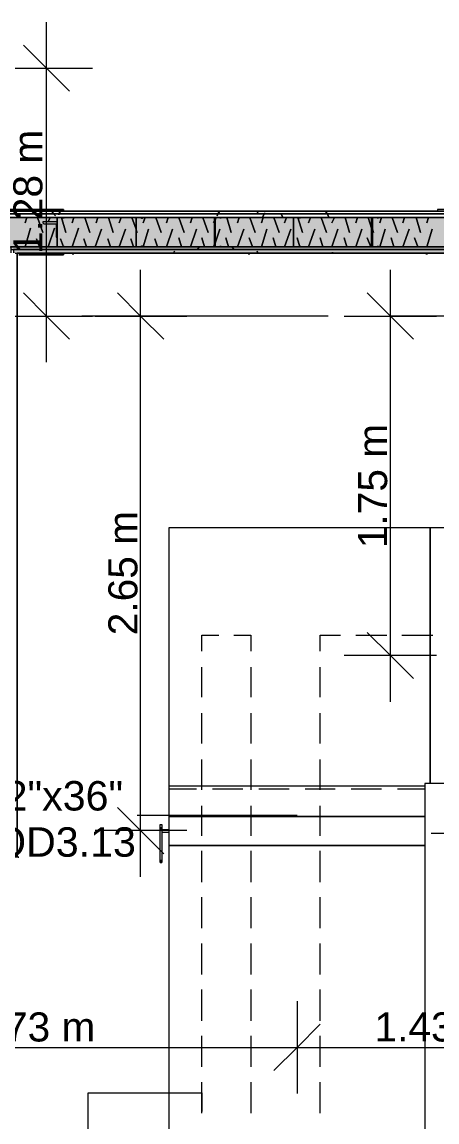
# Model space of a CAD drawing. Header units: metres. Extents: x -2 to 237, y -8 to 52.
# Drawn here: x 23.15 to 25.29, y 29.49 to 35.16 of the extents above; entities that cross this region are included whole.
import ezdxf

# ---------------------------------------------------------------- set-up
doc = ezdxf.new("R2010")
doc.units = ezdxf.units.M
doc.layers.add('HVAC - Ductos', color=5, linetype='Continuous', lineweight=0)
doc.layers.add('PDF3_Text', color=7, linetype='Continuous', lineweight=0)
doc.layers.add('PDF3_Geometry', color=7, linetype='Continuous', lineweight=0, true_color=0xaaaaaa)
doc.layers.add('PDF3_Solid Fills', color=7, linetype='Continuous', lineweight=0, true_color=0xffffff)
doc.styles.add('PDF Helvetica', font='')
doc.styles.get('PDF Helvetica').set_extended_font_data('Helvetica')

msp = doc.modelspace()

# ---------------------------------------------------------------- hatches: boundary and pattern name
at = {"layer": 'PDF3_Solid Fills', "lineweight": 0, "transparency": 33554559}
h = msp.add_hatch(color=256, dxfattribs=at)
h.paths.add_polyline_path([(23.1095, 33.9866), (23.1095, 33.9683), (25.5433, 33.9683), (25.5433, 33.9866)])
h.paths.add_polyline_path([(29.0726, 33.9683), (29.0954, 33.9683), (29.0954, 34.1699), (29.0817, 34.1699), (29.0817, 33.9866), (29.0726, 33.9866)])
h.paths.add_polyline_path([(25.6854, 33.9866), (25.6854, 33.9683), (28.9304, 33.9683), (28.9304, 33.9866)])
h.paths.add_polyline_path([(22.9675, 33.9866), (19.5895, 33.9866), (19.5895, 33.9683), (22.9675, 33.9683)])
h = msp.add_hatch(color=256, dxfattribs=at)
h.paths.add_polyline_path([(19.5712, 34.0004), (19.5712, 34.1516), (19.4245, 34.1516), (19.4245, 34.0004)])
h.paths.add_polyline_path([(19.5757, 34.1516), (19.5757, 34.0004), (29.0634, 34.0004), (29.0634, 34.1516)])
msp.add_hatch(color=256, dxfattribs=at).paths.add_polyline_path([(29.0772, 34.005), (29.0772, 34.1516), (19.5757, 34.1516), (19.5712, 34.005), (19.5712, 34.1516), (19.4245, 34.1516), (19.4245, 34.0004), (29.0954, 34.0004), (29.0954, 34.1516), (29.0817, 34.1516)])
h = msp.add_hatch(color=256, dxfattribs=at)
h.paths.add_polyline_path([(29.0772, 34.0004), (29.0772, 34.1516), (29.0726, 34.1516), (29.0726, 33.9867), (29.0817, 33.9867), (29.0817, 34.0004)])
h.paths.add_polyline_path([(25.6854, 34.0004), (25.6854, 33.9867), (28.9442, 33.9867), (28.9442, 34.0004)])
h.paths.add_polyline_path([(23.0958, 34.0004), (23.0958, 33.9867), (25.5617, 33.9867), (25.5617, 34.0004)])
h.paths.add_polyline_path([(22.9675, 34.0004), (19.5757, 34.0004), (19.5757, 33.9867), (22.9675, 33.9867)])

# ---------------------------------------------------------------- linework, layer by layer
at = {"layer": 'HVAC - Ductos', "lineweight": 0}
for points in [[(23.2791, 33.4045), (23.2791, 35.1599)], [(23.16, 35.0408), (23.2791, 34.9217), (23.3983, 34.8025)], [(23.0408, 34.9217), (23.2791, 34.9217), (23.5175, 34.9217)], [(23.765, 30.7507), (23.765, 33.8812)], [(25.0529, 31.6537), (25.0529, 33.8812)], [(23.16, 33.7621), (23.2791, 33.6429), (23.3983, 33.5237)], [(23.6459, 33.7621), (23.765, 33.6429), (23.8841, 33.5237)], [(24.9337, 33.7621), (25.0529, 33.6429), (25.1721, 33.5237)], [(23.0408, 33.6429), (23.2791, 33.6429), (23.5175, 33.6429)], [(23.5312, 33.6429), (23.765, 33.6429), (24.0033, 33.6429)], [(24.8146, 33.6429), (25.0529, 33.6429), (25.2913, 33.6429)], [(24.9337, 32.0112), (25.0529, 31.892), (25.1721, 31.7729)], [(24.0812, 31.9149), (24.0812, 31.9974), (24.1683, 31.9974)], [(24.2462, 31.9974), (24.3333, 31.9974), (24.3333, 31.9149)], [(24.6908, 31.9149), (24.6908, 31.9974), (24.7962, 31.9974)], [(24.8742, 31.9974), (25.0346, 31.9974)], [(25.1125, 31.9974), (25.2729, 31.9974)], [(25.2913, 31.892), (25.0529, 31.892), (24.8146, 31.892)], [(24.0812, 31.6766), (24.0812, 31.8324)], [(24.3333, 31.8324), (24.3333, 31.6766)], [(24.6908, 31.6766), (24.6908, 31.8324)], [(24.0812, 31.4383), (24.0812, 31.5941)], [(24.3333, 31.5941), (24.3333, 31.4383)], [(24.6908, 31.4383), (24.6908, 31.5941)], [(24.0812, 31.1999), (24.0812, 31.3558)], [(24.3333, 31.3558), (24.3333, 31.1999)], [(24.6908, 31.1999), (24.6908, 31.3558)], [(25.2316, 31.2183), (25.2316, 31.0624), (23.9117, 31.0624), (23.9117, 31.2183)], [(23.9117, 31.2045), (24.0537, 31.2045)], [(24.1362, 31.2045), (24.2921, 31.2045)], [(24.3746, 31.2045), (24.5304, 31.2045)], [(24.6129, 31.2045), (24.7687, 31.2045)], [(24.8513, 31.2045), (25.0071, 31.2045)], [(25.0896, 31.2045), (25.2316, 31.2045)], [(23.6459, 31.1083), (23.765, 30.9891), (23.8841, 30.8699)], [(24.0812, 30.9616), (24.0812, 31.1174)], [(24.3333, 31.1174), (24.3333, 30.9616)], [(24.6908, 30.9616), (24.6908, 31.1174)], [(24.5717, 31.067), (23.7467, 31.067)], [(24.0033, 30.9891), (23.765, 30.9891), (23.5312, 30.9891)], [(25.2637, 30.9754), (25.4883, 30.9754)], [(24.0812, 30.7233), (24.0812, 30.8837)], [(24.3333, 30.8837), (24.3333, 30.7233)], [(24.6908, 30.7233), (24.6908, 30.8837)], [(24.0812, 30.4849), (24.0812, 30.6453)], [(24.3333, 30.6453), (24.3333, 30.4849)], [(24.6908, 30.4849), (24.6908, 30.6453)], [(24.0812, 30.2466), (24.0812, 30.407)], [(24.3333, 30.407), (24.3333, 30.2466)], [(24.6908, 30.2466), (24.6908, 30.407)], [(24.0812, 30.0082), (24.0812, 30.1687)], [(24.3333, 30.1687), (24.3333, 30.0082)], [(24.6908, 30.0082), (24.6908, 30.1687)], [(24.5717, 30.1091), (24.5717, 29.8708), (24.5717, 29.6324)], [(24.6908, 29.9899), (24.5717, 29.8708), (24.4525, 29.7516)], [(24.0812, 29.7699), (24.0812, 29.9303)], [(24.3333, 29.9303), (24.3333, 29.7699)], [(24.6908, 29.7699), (24.6908, 29.9303)], [(16.5691, 29.8708), (18.297, 29.8708), (21.8445, 29.8708), (24.5717, 29.8708), (26.0062, 29.8708), (30.5621, 29.8708)], [(24.0812, 29.5316), (24.0812, 29.692)], [(24.3333, 29.692), (24.3333, 29.5316)], [(24.6908, 29.5316), (24.6908, 29.692)], [(23.4946, 29.1832), (23.4946, 29.637), (23.9117, 29.637), (24.0812, 29.637), (24.0812, 29.5407)]]:
    msp.add_lwpolyline(points, dxfattribs=at)
for points in [[(25.2316, 31.2183), (23.9117, 31.2183), (23.9117, 32.552), (25.2592, 32.552), (25.2592, 31.232), (25.2316, 31.232)], [(25.2592, 32.552), (25.5433, 32.552), (25.5433, 31.232), (25.2592, 31.232)], [(25.2316, 30.9112), (25.2316, 25.292), (23.9117, 25.292), (23.9117, 30.9112)]]:
    msp.add_lwpolyline(points, close=True, dxfattribs=at)
at = {"layer": 'PDF3_Geometry', "lineweight": 0}
for points in [[(17.3987, 23.9902), (19.3879, 23.9902), (29.0954, 23.9902), (29.2054, 23.9902), (29.2054, 24.114), (29.0954, 24.114), (29.0954, 24.2103), (29.0954, 30.8608), (29.1, 30.8608), (29.1, 31.6399), (29.1, 31.7316), (29.1, 33.9683), (29.0954, 33.9683), (29.0954, 34.1837), (19.3879, 34.1837), (17.3987, 34.1837)], [(23.3663, 34.1837), (19.3879, 34.1837), (19.3833, 34.1929), (19.3833, 34.1837), (19.3833, 34.1929), (23.3663, 34.1929), (23.3663, 34.1837), (23.3663, 34.1929), (19.3833, 34.1929), (19.3879, 34.1837), (19.3925, 34.1837), (29.0954, 34.1837), (29.0954, 34.1929), (25.2959, 34.1929), (25.2959, 34.1837), (29.0954, 34.1837)], [(25.2959, 34.1837), (23.3663, 34.1837), (19.3879, 34.1837), (19.3925, 34.1837), (19.3925, 34.1699), (19.3925, 33.9683), (19.3925, 24.2103), (19.3925, 24.0086), (19.3925, 23.9948), (19.3925, 23.9902), (19.3879, 23.9902), (19.3879, 23.9948), (19.3879, 24.0086), (19.3879, 24.0224), (19.3879, 24.1003)], [(29.0954, 34.1837), (19.3879, 34.1837), (29.0954, 34.1837)], [(19.4062, 24.2103), (19.4062, 33.9683), (19.4062, 34.1516), (19.4062, 34.1699), (29.0817, 34.1699), (29.0817, 34.1516), (29.0817, 34.0004), (29.0817, 33.9866), (29.0726, 33.9866)], [(29.0634, 34.1516), (19.4199, 34.1516), (19.4199, 34.0004), (19.4199, 33.9683), (19.4199, 24.2103), (19.4199, 24.1782), (19.4199, 24.0224), (29.0954, 24.0224), (29.0954, 24.0498), (29.0954, 24.1003), (29.0772, 24.1003), (29.0634, 24.1003)], [(19.5757, 24.1782), (19.5757, 34.0004), (19.4245, 34.0004), (28.9304, 34.0004), (29.0954, 34.0004), (29.0954, 34.1516), (19.4199, 34.1516), (19.4199, 34.0004), (19.4199, 24.1782)], [(25.612, 31.1678), (25.5617, 31.1678), (25.5617, 32.6162), (25.5617, 33.9683), (25.5617, 33.9866), (25.5617, 34.0004), (25.612, 34.0004), (25.5617, 34.0004), (23.0958, 34.0004), (23.0958, 33.9866), (23.0958, 33.9683), (23.0958, 30.8928), (23.0454, 30.8928), (22.9445, 30.8928), (22.3945, 30.8928)], [(25.5433, 33.9866), (23.1095, 33.9866), (23.1095, 33.9683), (23.1095, 30.8745), (23.0958, 30.8745), (22.9445, 30.8745), (22.3945, 30.8745), (22.3945, 30.8608), (21.2899, 30.8608), (19.6079, 30.8608), (21.2899, 30.8608), (21.2899, 30.8745), (22.3945, 30.8745), (23.1095, 30.8745), (23.1095, 30.8608), (22.3945, 30.8608), (22.3945, 30.8745), (21.2899, 30.8745), (19.6079, 30.8745), (19.5895, 30.8745), (19.5895, 24.2103)], [(19.6079, 24.2103), (19.6079, 30.8608), (21.2899, 30.8608), (21.2899, 31.0441), (19.6079, 31.0441), (19.6079, 33.9683), (22.9445, 33.9683), (22.9445, 31.0441), (22.3945, 31.0441), (22.3945, 30.8608), (22.9445, 30.8608), (23.1279, 30.8608), (23.1279, 33.9683), (25.5296, 33.9683), (25.5296, 32.6162), (25.7129, 32.6162), (25.7129, 33.9683), (28.9121, 33.9683), (28.9121, 33.8308)], [(23.3663, 33.9683), (23.1279, 33.9683), (23.1279, 30.8608), (23.1279, 30.8562), (23.1325, 30.8516), (23.137, 30.8516), (19.617, 30.8516), (19.617, 24.2194)], [(25.2959, 33.9683), (23.3663, 33.9683), (23.16, 33.9683), (23.3663, 33.9683), (23.3663, 33.9637), (23.3663, 33.9683), (23.1279, 33.9683), (23.3663, 33.9683), (23.1279, 33.9683), (25.5296, 33.9683)], [(25.5296, 33.9683), (23.1279, 33.9683), (25.5296, 33.9683)], [(23.412, 33.9683), (23.412, 33.9637), (23.4166, 33.9637), (23.4212, 33.9637), (23.4212, 33.9683), (23.4258, 33.9683)], [(23.412, 33.9683), (23.412, 33.9637), (23.4166, 33.9637), (23.4212, 33.9637), (23.4212, 33.9683), (23.4258, 33.9683)], [(23.412, 33.9683), (23.412, 33.9637), (23.4166, 33.9637), (23.4212, 33.9637), (23.4212, 33.9683), (23.4258, 33.9683)], [(23.412, 33.9683), (23.412, 33.9637), (23.4166, 33.9637), (23.4212, 33.9637), (23.4212, 33.9683), (23.4258, 33.9683)], [(23.412, 33.9683), (23.412, 33.9637), (23.4166, 33.9637), (23.4212, 33.9637), (23.4212, 33.9683), (23.4258, 33.9683)], [(23.412, 33.9683), (23.412, 33.9637), (23.4166, 33.9637), (23.4212, 33.9637), (23.4212, 33.9683), (23.4258, 33.9683)], [(23.412, 33.9683), (23.412, 33.9637), (23.4166, 33.9637), (23.4212, 33.9637), (23.4212, 33.9683), (23.4258, 33.9683)], [(23.412, 33.9683), (23.412, 33.9637), (23.4166, 33.9637), (23.4212, 33.9637), (23.4212, 33.9683), (23.4258, 33.9683)], [(23.412, 33.9683), (23.412, 33.9637), (23.4166, 33.9637), (23.4212, 33.9637), (23.4212, 33.9683), (23.4258, 33.9683)], [(23.412, 33.9683), (23.412, 33.9637), (23.4166, 33.9637), (23.4212, 33.9637), (23.4212, 33.9683), (23.4258, 33.9683)], [(23.412, 33.9683), (23.4166, 33.9683), (23.4166, 33.9637), (23.4212, 33.9637), (23.4212, 33.9683)], [(23.412, 33.9683), (23.412, 33.9637), (23.4166, 33.9637), (23.4212, 33.9637), (23.4212, 33.9683), (23.4258, 33.9683)], [(23.412, 33.9683), (23.412, 33.9637), (23.4166, 33.9637), (23.4212, 33.9637), (23.4212, 33.9683), (23.4258, 33.9683)], [(23.412, 33.9683), (23.412, 33.9637), (23.4166, 33.9637), (23.4212, 33.9637), (23.4212, 33.9683), (23.4258, 33.9683)], [(23.412, 33.9683), (23.412, 33.9637), (23.4166, 33.9637), (23.4212, 33.9637), (23.4212, 33.9683), (23.4258, 33.9683)], [(23.4212, 33.9683), (23.4212, 33.9637), (23.4166, 33.9637)], [(23.4212, 33.9683), (23.4212, 33.9637), (23.4166, 33.9637)], [(23.4212, 33.9683), (23.4212, 33.9637), (23.4166, 33.9637)], [(23.4212, 33.9683), (23.4212, 33.9637), (23.4166, 33.9637)], [(23.4212, 33.9683), (23.4212, 33.9637), (23.4166, 33.9637)], [(23.4212, 33.9683), (23.4212, 33.9637), (23.4166, 33.9637)], [(23.4212, 33.9683), (23.4212, 33.9637), (23.4166, 33.9637)], [(23.4212, 33.9683), (23.4212, 33.9637), (23.4166, 33.9637)], [(23.4212, 33.9683), (23.4212, 33.9637), (23.4166, 33.9637)], [(23.4212, 33.9683), (23.4212, 33.9637), (23.4166, 33.9637)], [(23.4212, 33.9683), (23.4212, 33.9637), (23.4166, 33.9637)], [(25.1996, 33.9683), (25.2408, 33.9683), (24.3287, 33.9683), (23.4212, 33.9683)], [(24.3196, 33.9683), (24.3196, 33.9637), (24.3287, 33.9637), (24.3196, 33.9637), (24.3196, 33.9683), (24.3287, 33.9683), (24.3287, 33.9637)], [(25.2454, 33.9683), (25.2454, 33.9637), (25.2408, 33.9637), (25.2408, 33.9683), (25.2362, 33.9683), (25.2408, 33.9683), (25.2408, 33.9637), (25.2454, 33.9637), (25.2408, 33.9637), (25.2408, 33.9683), (25.2362, 33.9683), (25.2362, 33.9637), (25.2408, 33.9637), (25.2454, 33.9637), (25.2454, 33.9683), (25.25, 33.9683), (25.2454, 33.9683), (25.2454, 33.9637), (25.2408, 33.9637), (25.2362, 33.9637), (25.2362, 33.9683), (25.2362, 33.9637), (25.2408, 33.9637), (25.2454, 33.9637), (25.2454, 33.9683), (25.25, 33.9683), (25.2454, 33.9683), (25.2454, 33.9637), (25.2408, 33.9637), (25.2362, 33.9637), (25.2362, 33.9683), (25.2408, 33.9683), (25.2408, 33.9637), (25.2408, 33.9683), (25.2362, 33.9683), (25.2362, 33.9637), (25.2408, 33.9637), (25.2454, 33.9637), (25.2454, 33.9683), (25.25, 33.9683), (25.2454, 33.9683), (25.2454, 33.9637), (25.2408, 33.9637), (25.2362, 33.9637), (25.2362, 33.9683), (25.2408, 33.9683), (25.2408, 33.9637)], [(25.2408, 33.9637), (25.2408, 33.9683), (25.2362, 33.9683)], [(25.2362, 33.9683), (25.2362, 33.9637), (25.2408, 33.9637), (25.2454, 33.9637), (25.2454, 33.9683), (25.25, 33.9683)], [(25.2362, 33.9683), (25.2362, 33.9637), (25.2408, 33.9637), (25.2454, 33.9637), (25.2454, 33.9683), (25.25, 33.9683)], [(25.2408, 33.9637), (25.2408, 33.9683), (25.2362, 33.9683)], [(25.2362, 33.9683), (25.2362, 33.9637), (25.2408, 33.9637), (25.2454, 33.9637), (25.2454, 33.9683), (25.25, 33.9683)], [(25.2408, 33.9637), (25.2408, 33.9683), (25.2362, 33.9683)], [(25.2362, 33.9683), (25.2362, 33.9637), (25.2408, 33.9637), (25.2454, 33.9637), (25.2454, 33.9683), (25.25, 33.9683)], [(25.2408, 33.9637), (25.2408, 33.9683), (25.2362, 33.9683)], [(25.2408, 33.9637), (25.2408, 33.9683), (25.2362, 33.9683)], [(25.2362, 33.9683), (25.2408, 33.9683), (25.2408, 33.9637), (25.2454, 33.9637)], [(25.2408, 33.9637), (25.2408, 33.9683), (25.2362, 33.9683)], [(25.2362, 33.9683), (25.2362, 33.9637), (25.2408, 33.9637), (25.2454, 33.9637), (25.2454, 33.9683), (25.25, 33.9683)], [(25.2408, 33.9637), (25.2408, 33.9683), (25.2362, 33.9683)], [(25.2362, 33.9683), (25.2362, 33.9637), (25.2408, 33.9637), (25.2454, 33.9637), (25.2454, 33.9683), (25.25, 33.9683)], [(25.2362, 33.9683), (25.2362, 33.9637), (25.2408, 33.9637), (25.2454, 33.9637), (25.2454, 33.9683), (25.25, 33.9683)], [(25.2408, 33.9637), (25.2408, 33.9683), (25.2362, 33.9683)], [(25.2362, 33.9683), (25.2362, 33.9637), (25.2408, 33.9637), (25.2454, 33.9637), (25.2454, 33.9683), (25.25, 33.9683)], [(25.2408, 33.9637), (25.2408, 33.9683), (25.2362, 33.9683)], [(25.2454, 33.9637), (25.2408, 33.9637)], [(25.2454, 33.9637), (25.2408, 33.9637)], [(25.2454, 33.9637), (25.2408, 33.9637)], [(25.2454, 33.9637), (25.2408, 33.9637)], [(25.2454, 33.9637), (25.2408, 33.9637)], [(25.2454, 33.9637), (25.2408, 33.9637)], [(25.2454, 33.9637), (25.2408, 33.9637)], [(25.2454, 33.9637), (25.2408, 33.9637)], [(25.2454, 33.9637), (25.2408, 33.9637)], [(25.2454, 33.9637), (25.2408, 33.9637)], [(24.7321, 33.6429), (23.4625, 33.6429)], [(25.3692, 33.6429), (25.0529, 33.6429)]]:
    msp.add_lwpolyline(points, dxfattribs=at)
for points in [[(29.0954, 34.1699), (29.0954, 34.1837), (19.3925, 34.1837), (19.3925, 34.1699)], [(29.0954, 34.1516), (29.0954, 34.1699), (19.4062, 34.1699), (19.4062, 34.1516)], [(23.6687, 34.1837), (23.6733, 34.1837), (23.6779, 34.1837), (23.687, 34.1837), (23.6962, 34.1837), (23.7054, 34.1837), (23.7146, 34.1837), (23.7237, 34.1837), (23.7329, 34.1837), (23.7421, 34.1837), (23.7329, 34.1837), (23.7237, 34.1837), (23.7146, 34.1837), (23.7054, 34.1837), (23.6962, 34.1837), (23.687, 34.1837), (23.6779, 34.1837), (23.6733, 34.1837)], [(23.6687, 34.1837), (23.6733, 34.1837), (23.6779, 34.1837), (23.687, 34.1837), (23.6962, 34.1837), (23.7054, 34.1837), (23.7146, 34.1837), (23.7237, 34.1837), (23.7329, 34.1837), (23.7421, 34.1837), (23.7329, 34.1837), (23.7237, 34.1837), (23.7146, 34.1837), (23.7054, 34.1837), (23.6962, 34.1837), (23.687, 34.1837), (23.6779, 34.1837), (23.6733, 34.1837)], [(23.3341, 34.1287), (23.2608, 34.1287), (23.2608, 34.1241), (23.2654, 34.1195), (23.3296, 34.1195), (23.3296, 34.0553), (23.3296, 34.0508), (23.3341, 34.0508)], [(23.3387, 34.0004), (23.3341, 34.0004), (23.3341, 34.005), (23.3341, 34.1516), (23.3387, 34.1516), (23.3663, 34.1516), (23.3663, 34.1471), (23.3663, 34.1516), (23.3387, 34.1516), (23.3341, 34.1516), (23.3341, 34.005), (23.3341, 34.0004), (23.3387, 34.0004), (23.3663, 34.0004)], [(23.7421, 34.0004), (23.7421, 34.005), (23.7421, 34.1516), (23.7741, 34.1516), (23.7741, 34.1471), (23.7696, 34.1471), (23.7696, 34.1516), (23.7421, 34.1516), (23.7421, 34.005), (23.7421, 34.0004), (23.7696, 34.0004), (23.7696, 34.005), (23.7741, 34.005), (23.7741, 34.0004)], [(24.15, 34.0004), (24.1454, 34.0004), (24.1454, 34.005), (24.1454, 34.1516), (24.15, 34.1516), (24.1775, 34.1516), (24.1775, 34.1471), (24.1775, 34.1516), (24.15, 34.1516), (24.15, 34.005), (24.15, 34.0004), (24.1775, 34.0004)], [(24.5533, 34.0004), (24.5533, 34.005), (24.5533, 34.1516), (24.5854, 34.1516), (24.5854, 34.1471), (24.5854, 34.1516), (24.5533, 34.1516), (24.5533, 34.005), (24.5533, 34.0004), (24.5854, 34.0004)], [(24.9612, 34.0004), (24.9566, 34.005), (24.9566, 34.1516), (24.9612, 34.1516), (24.9887, 34.1516), (24.9887, 34.1471), (24.9887, 34.1516), (24.9612, 34.1516), (24.9612, 34.005), (24.9612, 34.0004), (24.9887, 34.0004)], [(23.0958, 33.9866), (25.5617, 33.9866), (25.5617, 34.0004), (23.0958, 34.0004)], [(23.3663, 34.005), (23.3663, 34.0004)], [(24.1775, 34.005), (24.1775, 34.0004)], [(24.5854, 34.005), (24.5854, 34.0004)], [(24.9887, 34.005), (24.9887, 34.0004)], [(23.1095, 33.9683), (25.5433, 33.9683), (25.5433, 33.9866), (23.1095, 33.9866)], [(23.1279, 33.9683), (23.3663, 33.9683)], [(23.3663, 33.9637), (23.3663, 33.9591), (23.137, 33.9591), (23.3663, 33.9591)], [(23.3663, 33.9637), (23.3663, 33.9591), (23.137, 33.9591), (23.3663, 33.9591)], [(23.4258, 33.9683), (23.4212, 33.9683), (23.4212, 33.9637), (23.4166, 33.9637), (23.412, 33.9637), (23.412, 33.9683), (23.412, 33.9637), (23.4166, 33.9637), (23.4212, 33.9637), (23.4212, 33.9683)], [(23.4166, 33.9637), (23.4212, 33.9637), (23.4212, 33.9683), (23.4212, 33.9637)], [(23.4166, 33.9637), (23.4212, 33.9637), (23.4212, 33.9683), (23.4212, 33.9637)], [(23.4212, 33.9683), (23.4212, 33.9637), (23.4166, 33.9637), (23.4212, 33.9637)], [(23.4212, 33.9683), (23.4212, 33.9637), (23.4166, 33.9637), (23.4212, 33.9637)], [(23.7421, 33.9683), (23.7329, 33.9683), (23.7237, 33.9683), (23.7146, 33.9683), (23.7054, 33.9683), (23.6962, 33.9683), (23.687, 33.9683), (23.6779, 33.9683), (23.6733, 33.9683), (23.6687, 33.9683), (23.6733, 33.9683), (23.6779, 33.9683), (23.687, 33.9683), (23.6962, 33.9683), (23.7054, 33.9683), (23.7146, 33.9683), (23.7237, 33.9683), (23.7329, 33.9683)], [(23.6687, 33.9683), (23.6733, 33.9683), (23.6779, 33.9683), (23.687, 33.9683), (23.6962, 33.9683), (23.7054, 33.9683), (23.7146, 33.9683), (23.7237, 33.9683), (23.7329, 33.9683), (23.7421, 33.9683), (23.7329, 33.9683), (23.7237, 33.9683), (23.7146, 33.9683), (23.7054, 33.9683), (23.6962, 33.9683), (23.687, 33.9683), (23.6779, 33.9683), (23.6733, 33.9683)], [(24.3929, 33.9683), (24.3883, 33.9683), (24.3837, 33.9683), (24.3792, 33.9683), (24.3746, 33.9683), (24.37, 33.9683), (24.3654, 33.9683), (24.37, 33.9683), (24.3746, 33.9683), (24.3792, 33.9683), (24.3837, 33.9683), (24.3883, 33.9683)], [(25.2408, 33.9637), (25.2408, 33.9683), (25.2362, 33.9683), (25.2362, 33.9637), (25.2408, 33.9637), (25.2454, 33.9637), (25.2454, 33.9683), (25.25, 33.9683), (25.2454, 33.9683), (25.2454, 33.9637), (25.2408, 33.9637), (25.2362, 33.9637), (25.2362, 33.9683), (25.2408, 33.9683), (25.2408, 33.9637), (25.2454, 33.9637)], [(25.2408, 33.9637), (25.2454, 33.9637), (25.2408, 33.9637), (25.2408, 33.9683), (25.2362, 33.9683), (25.2408, 33.9683), (25.2408, 33.9637), (25.2454, 33.9637)]]:
    msp.add_lwpolyline(points, close=True, dxfattribs=at)
at = {"layer": 'PDF3_Geometry', "color": 254, "lineweight": 0, "true_color": 0xeaeaea}
for points in [[(23.3158, 34.1699), (23.325, 34.1608), (23.3158, 34.1699), (23.3066, 34.1837)], [(23.3433, 34.1653), (23.3433, 34.1699), (23.3525, 34.1837), (23.3433, 34.1699)], [(24.1592, 34.1608), (24.1637, 34.1699), (24.1729, 34.1837), (24.1637, 34.1699)], [(24.3654, 34.1837), (24.37, 34.1745)], [(24.3929, 34.1516), (24.4021, 34.1699), (24.4066, 34.1745), (24.4021, 34.1699)], [(24.4892, 34.1699), (24.4983, 34.1516)], [(24.7275, 34.1699), (24.7367, 34.1516), (24.7275, 34.1699), (24.7183, 34.1837)], [(24.0583, 33.9866), (24.0675, 34.0004)], [(24.237, 34.0004), (24.2462, 33.9866)], [(23.9346, 33.9683), (23.9391, 33.9775)], [(24.3654, 33.9775), (24.37, 33.9683)], [(24.755, 33.9683), (24.755, 33.9729)]]:
    msp.add_lwpolyline(points, close=True, dxfattribs=at)
at = {"layer": 'PDF3_Geometry', "color": 254, "lineweight": 0, "true_color": 0xd2d2d2}
for points in [[(23.1783, 34.1516), (23.1691, 34.1241)], [(23.2333, 34.1516), (23.2608, 34.0737)], [(23.2975, 34.1516), (23.2883, 34.1287)], [(23.4212, 34.1516), (23.412, 34.1241)], [(23.4763, 34.1516), (23.5037, 34.0737)], [(23.545, 34.1516), (23.5358, 34.1241)], [(23.6, 34.1516), (23.6229, 34.0737)], [(23.6641, 34.1516), (23.655, 34.1241)], [(23.7191, 34.1516), (23.7421, 34.0921)], [(23.7879, 34.1516), (23.7787, 34.1241)], [(23.8429, 34.1516), (23.8704, 34.0737)], [(23.9071, 34.1516), (23.8979, 34.1241)], [(23.962, 34.1516), (23.9896, 34.0737)], [(24.0308, 34.1516), (24.0217, 34.1241)], [(24.0858, 34.1516), (24.1133, 34.0737)], [(24.1454, 34.1333), (24.1408, 34.1241)], [(24.1546, 34.1516), (24.15, 34.1379)], [(24.2096, 34.1516), (24.2325, 34.0737)], [(24.2737, 34.1516), (24.2646, 34.1241)], [(24.3287, 34.1516), (24.3562, 34.0737)], [(24.3975, 34.1516), (24.3883, 34.1241)], [(24.4525, 34.1516), (24.48, 34.0737)], [(24.5166, 34.1516), (24.5075, 34.1241)], [(24.5763, 34.1516), (24.5992, 34.0737)], [(24.6404, 34.1516), (24.6312, 34.1241)], [(24.6954, 34.1516), (24.7229, 34.0737)], [(24.7642, 34.1516), (24.7504, 34.1241)], [(24.8192, 34.1516), (24.8421, 34.0737)], [(24.8833, 34.1516), (24.8742, 34.1241)], [(24.9383, 34.1516), (24.9566, 34.0966)], [(25.0071, 34.1516), (24.9979, 34.1241)], [(25.062, 34.1516), (25.0896, 34.0737)], [(25.1263, 34.1516), (25.1171, 34.1241)], [(25.1858, 34.1516), (25.2087, 34.0737)], [(25.25, 34.1516), (25.2408, 34.1241)], [(23.1967, 34.0966), (23.1691, 34.0004)], [(23.3204, 34.0966), (23.2883, 34.0004)], [(23.4441, 34.0966), (23.412, 34.0004)], [(23.5633, 34.0921), (23.5312, 34.0004)], [(23.687, 34.0921), (23.655, 34.0004)], [(23.7421, 34.0875), (23.7467, 34.0737)], [(23.8062, 34.0921), (23.7787, 34.0004)], [(23.93, 34.0921), (23.8979, 34.0004)], [(23.962, 34.0462), (23.9758, 34.0004)], [(24.0537, 34.0921), (24.0217, 34.0004)], [(24.0812, 34.0462), (24.095, 34.0004)], [(24.1729, 34.0921), (24.15, 34.0187)], [(24.205, 34.0462), (24.2187, 34.0004)], [(24.2967, 34.0921), (24.2646, 34.0004)], [(24.3242, 34.0462), (24.3425, 34.0004)], [(24.4158, 34.0921), (24.3883, 34.0004)], [(24.4479, 34.0462), (24.4617, 34.0004)], [(24.5396, 34.0921), (24.5075, 34.0004)], [(24.5717, 34.0462), (24.5854, 34.0004)], [(24.6633, 34.0921), (24.6312, 34.0004)], [(24.6908, 34.0462), (24.7046, 34.0004)], [(24.7825, 34.0921), (24.7504, 34.0004)], [(24.8146, 34.0462), (24.8283, 34.0004)], [(24.9062, 34.0921), (24.8742, 34.0004)], [(24.9337, 34.0462), (24.9521, 34.0004)], [(24.9612, 34.0921), (24.9658, 34.0737)], [(25.0254, 34.0921), (24.9979, 34.0004)], [(25.0575, 34.0462), (25.0712, 34.0004)], [(25.1492, 34.0921), (25.1171, 34.0004)], [(25.1767, 34.0462), (25.195, 34.0004)], [(25.2683, 34.0921), (25.2408, 34.0004)], [(23.2287, 34.0416), (23.2425, 34.0004)], [(23.3525, 34.0416), (23.3663, 34.0004)], [(23.4717, 34.0416), (23.4854, 34.0004)], [(23.5954, 34.0416), (23.6091, 34.0004)], [(23.7146, 34.0416), (23.7283, 34.0004)], [(23.8383, 34.0416), (23.8521, 34.0004)], [(24.1454, 34.0141), (24.1408, 34.0004)]]:
    msp.add_lwpolyline(points, close=True, dxfattribs=at)
for points in [[(23.3525, 34.1516), (23.3571, 34.1516), (23.38, 34.0737), (23.3571, 34.1516)], [(24.9566, 34.1241), (24.9612, 34.1287)], [(23.3341, 34.0095), (23.3341, 34.0141)]]:
    msp.add_lwpolyline(points, dxfattribs=at)
at = {"layer": 'PDF3_Geometry', "color": 1, "lineweight": 0}
msp.add_lwpolyline([(25.2316, 31.0624), (25.2316, 30.9112), (23.9117, 30.9112), (23.9117, 31.0624)], close=True, dxfattribs=at)
for points in [[(23.8658, 30.8378), (23.8658, 30.8333), (23.8658, 30.8287), (23.8658, 30.8241), (23.8658, 30.8287), (23.8658, 30.8333), (23.8658, 30.8378), (23.8658, 30.9891), (23.8658, 30.9937), (23.8658, 30.9983), (23.8658, 31.0028), (23.8658, 30.9983), (23.8658, 30.9937), (23.8658, 30.9891), (23.8658, 31.0211), (23.875, 31.0211), (23.875, 30.9937), (23.875, 30.9983), (23.875, 31.0028), (23.875, 30.9983), (23.875, 30.9937), (23.875, 30.9891), (23.875, 30.8378), (23.875, 30.8333), (23.875, 30.8287), (23.875, 30.8241), (23.875, 30.8287), (23.875, 30.8333), (23.875, 30.8378)], [(23.875, 31.0028), (23.8658, 31.0028)], [(23.9117, 30.9937), (23.875, 30.9937), (23.875, 30.9891), (23.8658, 30.9891)], [(23.875, 30.98), (23.9117, 30.98)], [(23.8658, 30.8241), (23.875, 30.8241)]]:
    msp.add_lwpolyline(points, dxfattribs=at)

# ---------------------------------------------------------------- texts
at = {"layer": 'PDF3_Text', "lineweight": 0, "char_height": 0.15008, "attachment_point": 4, "rotation": 90, "style": 'PDF Helvetica'}
for s, insert in [('1.28 m', (23.1841, 33.9629)), ('1.75 m', (24.9625, 32.4458)), ('2.65 m', (23.6745, 31.9966))]:
    msp.add_mtext(s, dxfattribs=dict(at, insert=insert))
at = {"layer": 'PDF3_Text', "lineweight": 0, "attachment_point": 4, "style": 'PDF Helvetica'}
for s, insert, char_height in [('52"x36"', (22.9455, 31.1674), 0.15195), ('BOD3.13', (22.8675, 30.929), 0.15195), ('2.73 m', (22.8905, 29.975), 0.15008), ('1.43 m', (24.9714, 29.975), 0.15008)]:
    msp.add_mtext(s, dxfattribs=dict(at, insert=insert, char_height=char_height))

doc.saveas('drawing.dxf')
